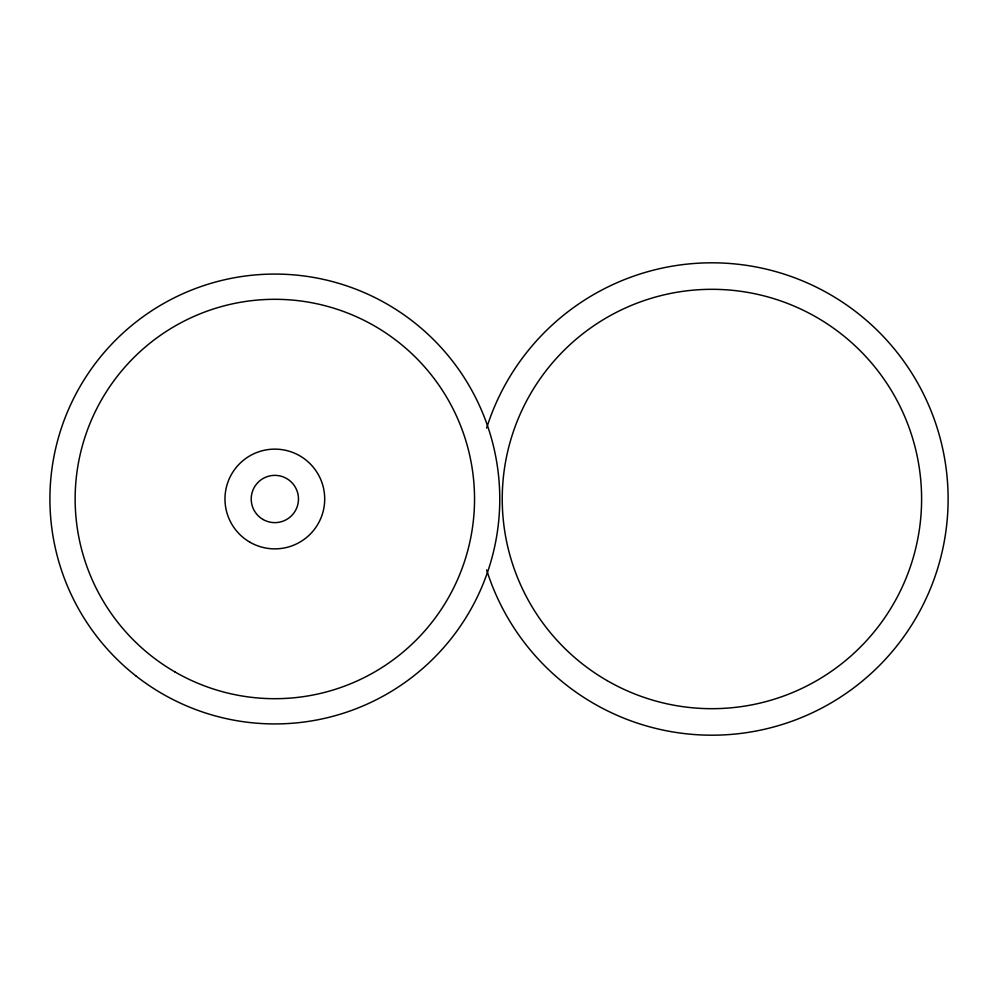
<?xml version="1.0" encoding="UTF-8"?>
<svg xmlns="http://www.w3.org/2000/svg" width="998" height="998" viewBox="0 0 998 998"><rect width="100%" height="100%" fill="white"/><g stroke="black" fill="none" stroke-linecap="round" stroke-linejoin="round"><path stroke-width="1.5" d="M486.637 428.067A236.177 236.177 0 0 1 850.159 307.496A236.177 236.177 0 0 1 850.159 690.504A236.177 236.177 0 0 1 486.637 569.933M135.79 675.808A224.937 224.937 0 0 0 497.478 531.011A224.937 224.937 0 0 0 191.242 290.181A224.937 224.937 0 0 0 135.79 675.808M174.987 671.941A199.7 199.7 0 0 0 474.537 499A199.7 199.7 0 0 0 174.987 326.059A199.7 199.7 0 0 0 174.987 671.941M263.023 519.471A23.64 23.64 0 0 0 298.477 499A23.64 23.64 0 0 0 263.023 478.529A23.64 23.64 0 0 0 263.023 519.471M249.899 542.188A49.875 49.875 0 0 0 324.712 499A49.875 49.875 0 0 0 249.899 455.812A49.875 49.875 0 0 0 249.899 542.188M607.071 680.586A209.68 209.68 0 0 0 921.603 499A209.68 209.68 0 0 0 607.071 317.414A209.68 209.68 0 0 0 607.071 680.586"/></g></svg>
